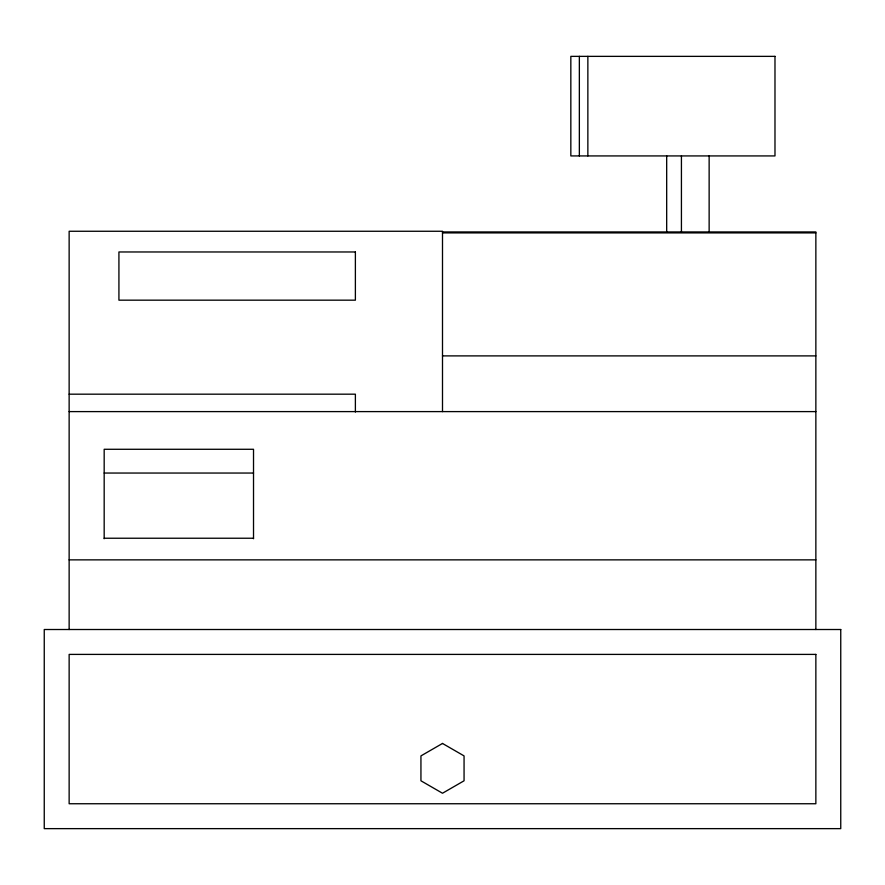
<?xml version="1.0" encoding="UTF-8"?>
<svg xmlns="http://www.w3.org/2000/svg" width="885" height="885" viewBox="0 0 885 885"><rect width="100%" height="100%" fill="white"/><g stroke="black" fill="none" stroke-linecap="round" stroke-linejoin="round"><path stroke-width="1.33" d="M442.5 231.947L815.859 231.947L815.859 629.512M442.5 232.899L815.859 232.899M442.5 355.892L815.859 355.892M69.141 394.179L355.383 394.179L355.383 412.034M69.141 411.602L815.859 411.602M104.176 473.044L253.519 473.044M104.176 538.235L253.519 538.235M69.141 559.862L815.859 559.862M709.139 155.926L709.139 231.981M681.428 155.926L681.428 231.981M666.682 155.926L666.682 231.981M587.861 56.363L587.861 155.926M579.354 56.363L579.354 155.926M442.5 411.602L442.5 231.262L69.141 231.262L69.141 629.512M253.519 538.733L253.519 449.281L104.176 449.281L104.176 538.733M442.5 743.455L420.939 755.901L420.939 780.791L442.5 793.237L464.061 780.791L464.061 755.901L442.5 743.455M774.983 56.363L570.836 56.363L570.836 155.926L774.983 155.926L774.983 56.363M355.383 251.971L118.922 251.971L118.922 300.17L355.383 300.17L355.383 251.971M840.75 629.512L44.25 629.512L44.25 828.637L840.75 828.637L840.75 629.512M815.859 654.402L69.141 654.402L69.141 803.746L815.859 803.746L815.859 654.402"/></g></svg>
